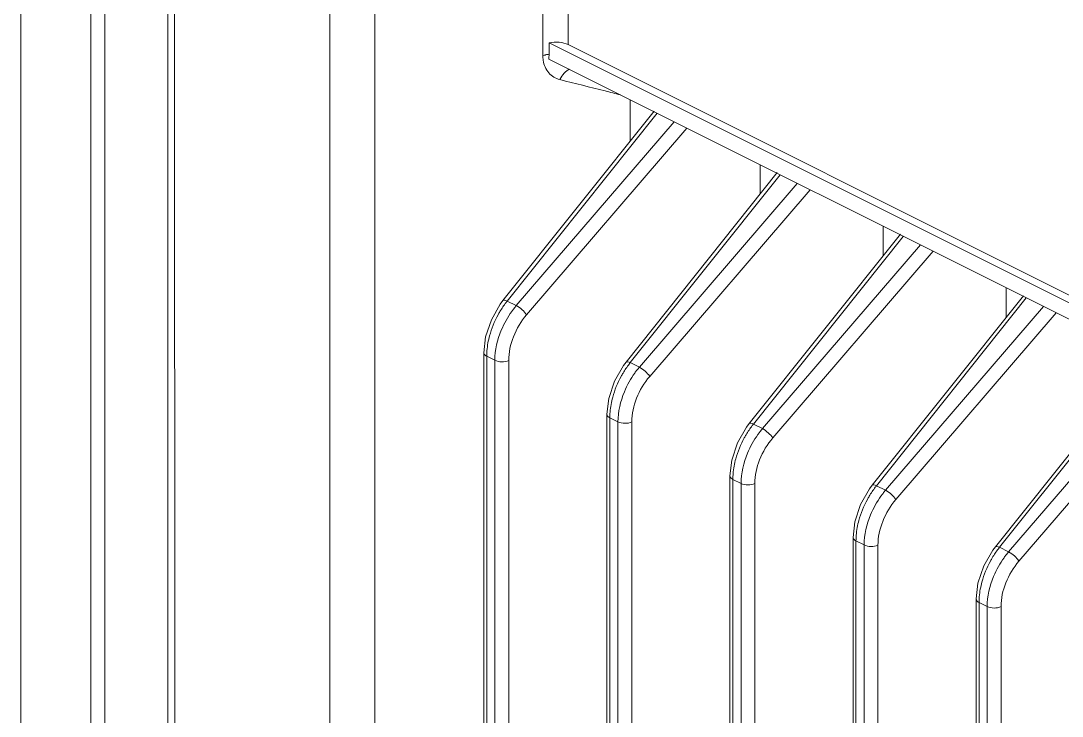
# Model space of a CAD drawing. Header units: millimetres. Extents: x 1177 to 4147, y 93 to 2194.
# Drawn here: x 3175.89 to 3212.74, y 949.06 to 973.66 of the extents above; entities that cross this region are included whole.
import ezdxf

# ---------------------------------------------------------------- set-up
doc = ezdxf.new("R2010")
doc.units = ezdxf.units.MM
doc.header["$LTSCALE"] = 0.1
doc.layers.get('0').update_dxf_attribs({"lineweight": 13})

# ---------------------------------------------------------------- blocks, each defined once
blk = doc.blocks.new('01')
for p, q in [((3465.698, 700.051), (3465.698, 1037.801)), ((3469.234, 700.051), (3469.234, 1037.801)), ((3492.092, 1014.734), (3492.093, 971.632)), ((3493.366, 972.189), (3493.366, 1014.096)), ((3481.327, 1000.221), (3481.327, 874.993)), ((3469.941, 994.84), (3469.941, 928.311)), ((3473.123, 925.447), (3473.123, 987.819)), ((3473.475, 987.735), (3473.477, 924.894)), ((3483.596, 898.181), (3483.596, 984.783)), ((3492.401, 971.703), (3492.401, 972.281)), ((3492.401, 972.281), (3596.21, 920.376)), ((3493.366, 972.189), (3596.21, 920.768)), ((3492.394, 971.456), (3596.21, 919.548)), ((3496.496, 969.405), (3496.496, 967.302)), ((3490.074, 959.256), (3497.717, 968.833)), ((3490.288, 959.231), (3497.863, 968.722)), ((3498.729, 968.289), (3490.747, 959.001)), ((3499.374, 967.966), (3491.268, 958.534)), ((3503.069, 966.119), (3503.069, 964.63)), ((3496.297, 956.145), (3503.94, 965.721)), ((3496.511, 956.12), (3504.085, 965.61)), ((3504.951, 965.177), (3496.969, 955.89)), ((3505.597, 964.855), (3497.49, 955.422)), ((3509.291, 963.007), (3509.291, 961.519)), ((3502.519, 953.034), (3510.162, 962.61)), ((3502.733, 953.008), (3510.308, 962.499)), ((3511.174, 962.066), (3503.192, 952.779)), ((3511.82, 961.743), (3503.713, 952.311)), ((3515.514, 959.896), (3515.514, 958.408)), ((3490.747, 959.001), (3490.288, 959.231)), ((3508.742, 949.922), (3516.385, 959.499)), ((3508.956, 949.897), (3516.53, 959.388)), ((3517.396, 958.955), (3509.415, 949.668)), ((3518.042, 958.632), (3509.935, 949.2)), ((3489.104, 873.311), (3489.104, 956.616)), ((3489.251, 873.135), (3489.251, 956.439)), ((3489.663, 956.233), (3489.251, 956.439)), ((3489.663, 956.233), (3489.663, 872.928)), ((3490.361, 956.228), (3490.361, 872.924)), ((3496.969, 955.89), (3496.511, 956.12)), ((3514.964, 946.811), (3522.607, 956.387)), ((3515.178, 946.786), (3522.753, 956.277)), ((3523.619, 955.844), (3515.637, 946.556)), ((3524.265, 955.521), (3516.158, 946.088)), ((3495.327, 870.2), (3495.327, 953.504)), ((3495.473, 870.023), (3495.473, 953.328)), ((3495.886, 953.121), (3495.473, 953.328)), ((3495.886, 953.121), (3495.886, 869.817)), ((3496.583, 953.117), (3496.583, 869.813)), ((3503.192, 952.779), (3502.733, 953.008)), ((3501.549, 867.089), (3501.549, 950.393)), ((3501.696, 866.912), (3501.696, 950.216)), ((3502.108, 950.01), (3501.696, 950.216)), ((3502.108, 950.01), (3502.108, 866.706)), ((3502.806, 950.006), (3502.806, 866.701)), ((3509.415, 949.668), (3508.956, 949.897)), ((3507.772, 863.978), (3507.772, 947.282)), ((3507.918, 863.801), (3507.918, 947.105)), ((3508.331, 946.899), (3507.918, 947.105)), ((3508.331, 946.899), (3508.331, 863.595)), ((3509.028, 946.894), (3509.028, 863.59)), ((3515.637, 946.556), (3515.178, 946.786)), ((3513.994, 860.866), (3513.994, 944.171)), ((3514.141, 860.69), (3514.141, 943.994)), ((3514.553, 943.788), (3514.141, 943.994)), ((3514.553, 943.788), (3514.553, 860.483)), ((3515.251, 943.783), (3515.251, 860.479))]:
    blk.add_line(p, q)
for points in [[(3490.074, 959.256), (3489.939, 959.077), (3489.486, 958.286), (3489.195, 957.412), (3489.104, 956.615)], [(3496.297, 956.145), (3496.161, 955.965), (3495.708, 955.175), (3495.417, 954.301), (3495.327, 953.504)], [(3502.519, 953.034), (3502.384, 952.854), (3501.931, 952.063), (3501.64, 951.189), (3501.549, 950.393)], [(3508.742, 949.922), (3508.606, 949.743), (3508.153, 948.952), (3507.862, 948.078), (3507.772, 947.282)], [(3514.964, 946.811), (3514.829, 946.631), (3514.376, 945.841), (3514.085, 944.967), (3513.994, 944.17)]]:
    blk.add_lwpolyline(points)
for centre, radius, start, end in [((3492.63, 969.977), 1.741, 97.5867, 102.9143), ((3493.715, 956.479), 4.395, 141.2375, 142.4697), ((3494.075, 956.16), 4.376, 139.5064, 142.1858), ((3492.612, 956.438), 3.361, 177.3165, 179.9791), ((3499.938, 953.368), 4.395, 141.2375, 142.4697), ((3500.297, 953.048), 4.376, 139.5064, 142.1858), ((3498.835, 953.326), 3.361, 177.3165, 179.9791), ((3506.16, 950.257), 4.395, 141.2375, 142.4697), ((3506.52, 949.937), 4.376, 139.5064, 142.1858), ((3505.057, 950.215), 3.361, 177.3165, 179.9791), ((3512.383, 947.145), 4.395, 141.2375, 142.4697), ((3512.743, 946.826), 4.376, 139.5064, 142.1858), ((3511.28, 947.104), 3.361, 177.3165, 179.9791), ((3518.606, 944.034), 4.395, 141.2375, 142.4697), ((3518.965, 943.715), 4.376, 139.5064, 142.1858), ((3517.502, 943.993), 3.361, 177.3165, 179.9791)]:
    blk.add_arc(centre, radius, start, end)
blk.add_ellipse((3492.659, 971.76), major_axis=(0.999, 0.077), ratio=0.551298, start_param=0.742914, end_param=1.790112)
for points in [[(3492.108, 971.396), (3492.097, 971.474), (3492.092, 971.553), (3492.093, 971.632)], [(3492.401, 971.703), (3492.401, 971.621), (3492.399, 971.538), (3492.394, 971.456)]]:
    blk.add_open_spline(points, degree=3)
for points, knots in [([(3492.241, 971.674), (3492.228, 971.671), (3492.178, 971.659), (3492.129, 971.644), (3492.093, 971.632)], [0, 0, 0, 0, 0.261159, 1, 1, 1, 1]), ([(3492.949, 970.421), (3492.84, 970.447), (3492.63, 970.532), (3492.28, 970.829), (3492.142, 971.167), (3492.108, 971.396)], [0, 0, 0, 0, 0.247874, 0.490353, 1, 1, 1, 1]), ([(3492.949, 970.421), (3493.003, 970.538), (3493.139, 970.747), (3493.338, 970.907), (3493.448, 970.949)], [0, 0, 0, 0, 0.524054, 1, 1, 1, 1]), ([(3496.014, 969.646), (3495.755, 969.713), (3494.735, 969.976), (3493.712, 970.233), (3492.949, 970.421)], [0, 0, 0, 0, 0.253937, 1, 1, 1, 1]), ([(3490.074, 959.256), (3490.091, 959.277), (3490.18, 959.28), (3490.245, 959.251), (3490.288, 959.231)], [0, 0, 0, 0, 0.355174, 1, 1, 1, 1]), ([(3489.825, 958.534), (3489.855, 958.589), (3489.978, 958.804), (3490.117, 959.01), (3490.23, 959.156)], [0, 0, 0, 0, 0.253167, 1, 1, 1, 1]), ([(3490.618, 958.843), (3490.582, 958.797), (3490.441, 958.608), (3490.315, 958.408), (3490.229, 958.253)], [0, 0, 0, 0, 0.247712, 1, 1, 1, 1]), ([(3491.268, 958.534), (3491.207, 958.63), (3491.041, 958.8), (3490.854, 958.944), (3490.747, 959.001)], [0, 0, 0, 0, 0.484509, 1, 1, 1, 1]), ([(3489.315, 957.114), (3489.337, 957.235), (3489.45, 957.727), (3489.643, 958.199), (3489.825, 958.534)], [0, 0, 0, 0, 0.243945, 1, 1, 1, 1]), ([(3490.229, 958.253), (3490.139, 958.092), (3489.832, 957.46), (3489.663, 956.752), (3489.663, 956.233)], [0, 0, 0, 0, 0.262169, 1, 1, 1, 1]), ([(3491.268, 958.534), (3490.987, 958.207), (3490.551, 957.474), (3490.361, 956.636), (3490.361, 956.228)], [0, 0, 0, 0, 0.513812, 1, 1, 1, 1]), ([(3489.254, 956.595), (3489.256, 956.637), (3489.268, 956.811), (3489.291, 956.984), (3489.315, 957.114)], [0, 0, 0, 0, 0.243923, 1, 1, 1, 1]), ([(3489.104, 956.615), (3489.104, 956.599), (3489.121, 956.519), (3489.195, 956.467), (3489.251, 956.439)], [0, 0, 0, 0, 0.209575, 1, 1, 1, 1]), ([(3490.361, 956.228), (3490.253, 956.177), (3490.011, 956.14), (3489.769, 956.18), (3489.663, 956.233)], [0, 0, 0, 0, 0.501917, 1, 1, 1, 1]), ([(3496.048, 955.422), (3496.078, 955.478), (3496.201, 955.693), (3496.34, 955.899), (3496.452, 956.045)], [0, 0, 0, 0, 0.253167, 1, 1, 1, 1]), ([(3496.297, 956.145), (3496.313, 956.166), (3496.403, 956.169), (3496.467, 956.14), (3496.511, 956.12)], [0, 0, 0, 0, 0.355174, 1, 1, 1, 1]), ([(3496.84, 955.732), (3496.804, 955.685), (3496.664, 955.497), (3496.537, 955.297), (3496.451, 955.142)], [0, 0, 0, 0, 0.247712, 1, 1, 1, 1]), ([(3497.49, 955.422), (3497.43, 955.519), (3497.264, 955.689), (3497.076, 955.833), (3496.969, 955.89)], [0, 0, 0, 0, 0.484509, 1, 1, 1, 1]), ([(3495.538, 954.003), (3495.56, 954.124), (3495.673, 954.615), (3495.865, 955.088), (3496.048, 955.422)], [0, 0, 0, 0, 0.243945, 1, 1, 1, 1]), ([(3496.451, 955.142), (3496.361, 954.981), (3496.055, 954.348), (3495.886, 953.64), (3495.886, 953.121)], [0, 0, 0, 0, 0.262169, 1, 1, 1, 1]), ([(3497.49, 955.422), (3497.21, 955.096), (3496.773, 954.363), (3496.583, 953.524), (3496.583, 953.117)], [0, 0, 0, 0, 0.513812, 1, 1, 1, 1]), ([(3495.477, 953.484), (3495.479, 953.526), (3495.49, 953.7), (3495.514, 953.873), (3495.538, 954.003)], [0, 0, 0, 0, 0.243923, 1, 1, 1, 1]), ([(3495.327, 953.504), (3495.327, 953.488), (3495.344, 953.408), (3495.417, 953.356), (3495.473, 953.328)], [0, 0, 0, 0, 0.209575, 1, 1, 1, 1]), ([(3496.583, 953.117), (3496.476, 953.066), (3496.234, 953.029), (3495.991, 953.069), (3495.886, 953.121)], [0, 0, 0, 0, 0.501917, 1, 1, 1, 1]), ([(3502.27, 952.311), (3502.301, 952.366), (3502.423, 952.581), (3502.562, 952.787), (3502.675, 952.934)], [0, 0, 0, 0, 0.253167, 1, 1, 1, 1]), ([(3502.519, 953.034), (3502.536, 953.054), (3502.625, 953.058), (3502.69, 953.029), (3502.733, 953.008)], [0, 0, 0, 0, 0.355174, 1, 1, 1, 1]), ([(3503.063, 952.62), (3503.027, 952.574), (3502.886, 952.385), (3502.76, 952.186), (3502.674, 952.031)], [0, 0, 0, 0, 0.247712, 1, 1, 1, 1]), ([(3503.713, 952.311), (3503.652, 952.407), (3503.486, 952.578), (3503.299, 952.722), (3503.192, 952.779)], [0, 0, 0, 0, 0.484509, 1, 1, 1, 1]), ([(3501.76, 950.891), (3501.782, 951.012), (3501.895, 951.504), (3502.088, 951.977), (3502.27, 952.311)], [0, 0, 0, 0, 0.243945, 1, 1, 1, 1]), ([(3502.674, 952.031), (3502.584, 951.87), (3502.278, 951.237), (3502.108, 950.529), (3502.108, 950.01)], [0, 0, 0, 0, 0.262169, 1, 1, 1, 1]), ([(3503.713, 952.311), (3503.432, 951.984), (3502.996, 951.251), (3502.806, 950.413), (3502.806, 950.006)], [0, 0, 0, 0, 0.513812, 1, 1, 1, 1]), ([(3501.7, 950.373), (3501.701, 950.415), (3501.713, 950.589), (3501.736, 950.762), (3501.76, 950.891)], [0, 0, 0, 0, 0.243923, 1, 1, 1, 1]), ([(3501.549, 950.393), (3501.549, 950.376), (3501.566, 950.297), (3501.64, 950.244), (3501.696, 950.216)], [0, 0, 0, 0, 0.209575, 1, 1, 1, 1]), ([(3502.806, 950.006), (3502.698, 949.955), (3502.456, 949.918), (3502.214, 949.957), (3502.108, 950.01)], [0, 0, 0, 0, 0.501917, 1, 1, 1, 1]), ([(3508.493, 949.2), (3508.523, 949.255), (3508.646, 949.47), (3508.785, 949.676), (3508.897, 949.823)], [0, 0, 0, 0, 0.253167, 1, 1, 1, 1]), ([(3508.742, 949.922), (3508.758, 949.943), (3508.848, 949.946), (3508.912, 949.917), (3508.956, 949.897)], [0, 0, 0, 0, 0.355174, 1, 1, 1, 1]), ([(3507.983, 947.78), (3508.005, 947.901), (3508.118, 948.393), (3508.31, 948.865), (3508.493, 949.2)], [0, 0, 0, 0, 0.243945, 1, 1, 1, 1]), ([(3509.285, 949.509), (3509.25, 949.463), (3509.109, 949.274), (3508.982, 949.074), (3508.896, 948.919)], [0, 0, 0, 0, 0.247712, 1, 1, 1, 1]), ([(3509.935, 949.2), (3509.655, 948.873), (3509.218, 948.14), (3509.028, 947.302), (3509.028, 946.894)], [0, 0, 0, 0, 0.513812, 1, 1, 1, 1]), ([(3509.935, 949.2), (3509.875, 949.296), (3509.709, 949.466), (3509.521, 949.611), (3509.415, 949.668)], [0, 0, 0, 0, 0.484509, 1, 1, 1, 1]), ([(3508.896, 948.919), (3508.806, 948.758), (3508.5, 948.126), (3508.331, 947.418), (3508.331, 946.899)], [0, 0, 0, 0, 0.262169, 1, 1, 1, 1]), ([(3507.922, 947.261), (3507.924, 947.304), (3507.935, 947.478), (3507.959, 947.651), (3507.983, 947.78)], [0, 0, 0, 0, 0.243923, 1, 1, 1, 1]), ([(3507.772, 947.282), (3507.772, 947.265), (3507.789, 947.186), (3507.863, 947.133), (3507.918, 947.105)], [0, 0, 0, 0, 0.209575, 1, 1, 1, 1]), ([(3509.028, 946.894), (3508.921, 946.843), (3508.679, 946.807), (3508.436, 946.846), (3508.331, 946.899)], [0, 0, 0, 0, 0.501917, 1, 1, 1, 1]), ([(3514.716, 946.089), (3514.746, 946.144), (3514.868, 946.359), (3515.007, 946.565), (3515.12, 946.711)], [0, 0, 0, 0, 0.253167, 1, 1, 1, 1]), ([(3514.964, 946.811), (3514.981, 946.832), (3515.071, 946.835), (3515.135, 946.806), (3515.178, 946.786)], [0, 0, 0, 0, 0.355174, 1, 1, 1, 1]), ([(3516.158, 946.088), (3516.098, 946.185), (3515.931, 946.355), (3515.744, 946.499), (3515.637, 946.556)], [0, 0, 0, 0, 0.484509, 1, 1, 1, 1]), ([(3514.205, 944.669), (3514.227, 944.79), (3514.34, 945.281), (3514.533, 945.754), (3514.716, 946.089)], [0, 0, 0, 0, 0.243945, 1, 1, 1, 1]), ([(3515.508, 946.398), (3515.472, 946.352), (3515.331, 946.163), (3515.205, 945.963), (3515.119, 945.808)], [0, 0, 0, 0, 0.247712, 1, 1, 1, 1]), ([(3516.158, 946.088), (3515.877, 945.762), (3515.441, 945.029), (3515.251, 944.19), (3515.251, 943.783)], [0, 0, 0, 0, 0.513812, 1, 1, 1, 1]), ([(3515.119, 945.808), (3515.029, 945.647), (3514.723, 945.015), (3514.553, 944.307), (3514.553, 943.788)], [0, 0, 0, 0, 0.262169, 1, 1, 1, 1]), ([(3514.145, 944.15), (3514.147, 944.192), (3514.158, 944.366), (3514.181, 944.539), (3514.205, 944.669)], [0, 0, 0, 0, 0.243923, 1, 1, 1, 1]), ([(3513.994, 944.17), (3513.994, 944.154), (3514.012, 944.074), (3514.085, 944.022), (3514.141, 943.994)], [0, 0, 0, 0, 0.209575, 1, 1, 1, 1]), ([(3515.251, 943.783), (3515.143, 943.732), (3514.901, 943.695), (3514.659, 943.735), (3514.553, 943.788)], [0, 0, 0, 0, 0.501917, 1, 1, 1, 1])]:
    blk.add_open_spline(points, degree=3, knots=knots)

msp = doc.modelspace()

# ---------------------------------------------------------------- block references
at = {"xscale": 0.7, "yscale": 0.7, "zscale": 0.7}
msp.add_blockref('01', (749.903, 292.29), dxfattribs=at)

doc.saveas('drawing.dxf')
